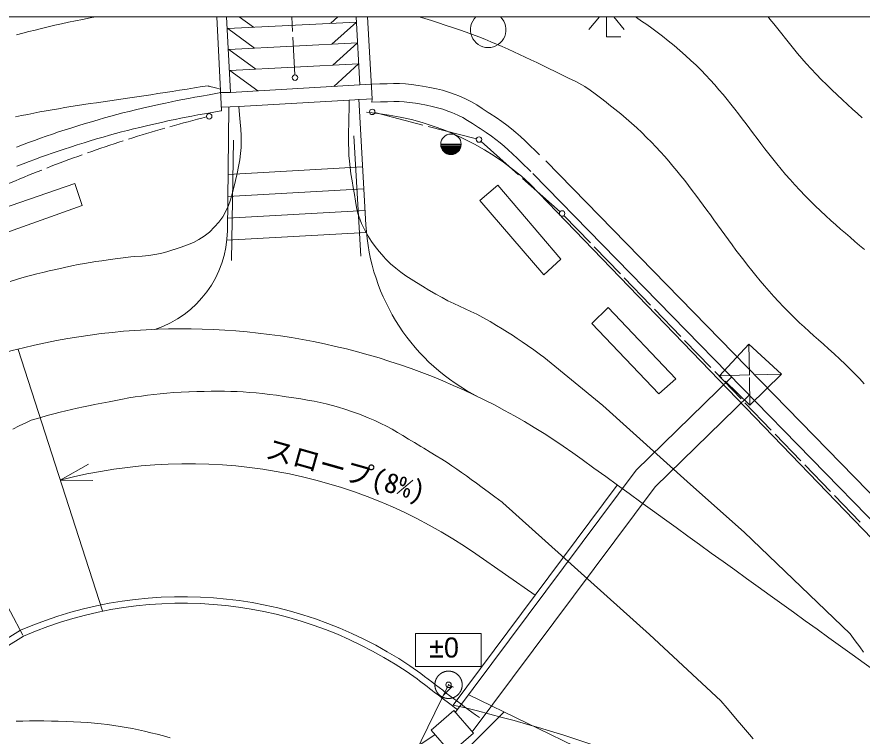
# Model space of a CAD drawing. Units: millimetres at full size, sheet at 1:200; details may follow other scales. Extents: x -40000 to 40000, y -27700 to 27700.
# Drawn here: x -12309 to 3153, y 14545 to 27700 of the extents above; entities that cross this region are included whole.
import ezdxf
from ezdxf.enums import TextEntityAlignment as Align

# ---------------------------------------------------------------- set-up
doc = ezdxf.new("R2010")
doc.units = ezdxf.units.MM
doc.header["$LTSCALE"] = 200
doc.header["$PDMODE"] = 32
doc.header["$PDSIZE"] = 100
doc.linetypes.add('CHAIN', pattern=[18.5, 12, -1.5, 3.5, -1.5])
for name, color, linetype, lineweight in [('0-0_通り芯', 33, 'Continuous', 18), ('0-2_躯体・仕上２', 134, 'Continuous', 9), ('0-3_外構１', 134, 'Continuous', 9), ('0-4_外構２', 6, 'Continuous', 13), ('0-5_計画レベル', 134, 'Continuous', 9), ('0-8_汚水ルート', 7, 'Continuous', 18), ('0-9_雨水ルート', 134, 'Continuous', 9), ('1-0_ shitaji', 1, 'Continuous', 18), ('C-0_Layer192', 8, 'Continuous', 18), ('C-D_文字', 1, 'Continuous', 18)]:
    doc.layers.add(name, color=color, linetype=linetype, lineweight=lineweight)
doc.styles.add('HGｺﾞｼｯｸM', font='')
doc.styles.add('ＭＳ ゴシック', font='')
doc.styles.get('HGｺﾞｼｯｸM').set_extended_font_data('HGｺﾞｼｯｸM')
doc.styles.get('ＭＳ ゴシック').set_extended_font_data('MS Gothic')

# ---------------------------------------------------------------- blocks, each defined once
blk = doc.blocks.new('A$C504C0431')
at = {"layer": '1-0_ shitaji'}
for p, q in [((0.00205, 0.001344), (0.000165, 0.000677)), ((-0.000162, 0.000561), (-0.002234, -0.000172)), ((-0.000109, 0.000387), (0.000546, -0.001528))]:
    blk.add_line(p, q, dxfattribs=at)
for points in [[(-0.002023, -0.000274), (-0.002234, -0.000172), (-0.000902, 0.0027), (-0.000164, 0.000547)], [(-0.000902, 0.0027), (0.00205, 0.001344), (0.000546, -0.001528), (-0.001717, -0.000424)]]:
    blk.add_lwpolyline(points, dxfattribs=at)

msp = doc.modelspace()

# ---------------------------------------------------------------- linework, layer by layer
at = {"layer": '0-0_通り芯'}
for p, q in [((-6055.9, 26197.6), (-5925.6, 23894.2)), ((-8432.6, 26049.3), (-8459.3, 23787.5)), ((-6146.2, 25524), (-6019.5, 23326.1)), ((-8346.7, 25444.5), (-8380.7, 23243.2)), ((-8447.2, 24817.6), (-5985.9, 24956.8)), ((-2923.3, 24647.3), (5748.6, 15649.7)), ((-8451.9, 24416.7), (-5963.3, 24557.4)), ((-8456.6, 24015.7), (-5940.7, 24158.1)), ((-8469.2, 23614.4), (-5918.2, 23758.7)), ((-12285.7, 21614.5), (-10744.5, 16838)), ((-14564.1, 20810.1), (-12198.8, 16392.9)), ((-11518.4, 19224.6), (-10997.3, 19521.9)), ((-11518.4, 19224.6), (-10918.4, 19221.5)), ((-1324.9, 19133.2), (-4325.9, 15111.8)), ((-2825.4, 17122.5), (-3913, 17878))]:
    msp.add_line(p, q, dxfattribs=at)
for points in [[(-4286, 14979.9), (-978.3, 19410), (765.3, 21111.2)], [(-3978.6, 14622.7), (-631.3, 19106), (1086.5, 20781.9)], [(-20168.6, 10684), (-14556.3, 15043.2), (-12245.3, 16481.7)], [(-20095, 10589.3), (-14487.7, 14944.7), (-12189.5, 16375.2)], [(-4660.2, 14571.5), (-6158.3, 13569.6), (-10680.5, 4298.7)]]:
    msp.add_lwpolyline(points, dxfattribs=at)
msp.add_lwpolyline([(-4315.1, 15013.7), (-4732, 14654.9), (-4373.2, 14238.1), (-3956.4, 14596.8)], close=True, dxfattribs=at)
for centre, radius, start, end in [((-6310.5, 20977.2), 4994.2, 47.29517, 85.46124), ((-2163.2, 24108.6), 3768.5, 183.26226, 243.2012), ((-10379.2, 23810.2), 1920, 288.08006, 359.3231), ((-9280.2, 9626), 12369.4, 53.75385, 115.28811), ((-9176.2, 10302), 9224.9, 55.21137, 104.70827), ((952984.2, 1337286.4), 1627336.5, 234.06845, 234.3669), ((-9280.2, 9626), 7469.4, 54.2608, 113.38814), ((-9280.2, 9626), 7349.6, 54.27873, 113.31886), ((18823.6, 46132.8), 38606.6, 232.05203, 234.0355), ((18823.6, 46132.8), 38726.5, 232.05546, 233.43174), ((-10590.3, -11759.2), 27591.7, 61.54146, 76.8868)]:
    msp.add_arc(centre, radius, start, end, dxfattribs=at)
at = {"layer": '0-2_躯体・仕上２'}
for p, q in [((-4556.5, 25369.9), (-4181.5, 25369.9)), ((-4556.5, 25351.1), (-4182.5, 25351.1)), ((-4552.8, 25332.4), (-4185.4, 25332.4)), ((-4547.9, 25313.6), (-4190.2, 25313.6)), ((-4540.9, 25294.9), (-4197.2, 25294.9)), ((-4531.4, 25276.1), (-4206.6, 25276.1)), ((-4219, 25257.4), (-4519.1, 25257.4)), ((-4502.9, 25238.6), (-4235.2, 25238.6)), ((-4256.5, 25219.9), (-4481.7, 25219.9)), ((-4451.1, 25201.1), (-4287.7, 25201.1)), ((-4350.3, 25182.4), (-4387.8, 25182.4))]:
    msp.add_line(p, q, dxfattribs=at)
msp.add_circle((-4369, 25369.9), 187.5, dxfattribs=at)
at = {"layer": '0-3_外構１'}
for p, q in [((-10872.8, 27700), (-10972, 27681.6)), ((-4846.2, 27668.7), (-4947.7, 27700)), ((-977.2, 27686.7), (-998.8, 27700))]:
    msp.add_line(p, q, dxfattribs=at)
for points in [[(-10972, 27681.6), (-11106.9, 27655.5), (-11238.7, 27628.9), (-11367.5, 27601.9), (-11493.5, 27574.4), (-11617, 27546.5), (-11738.2, 27518.1), (-11857.2, 27489.2), (-11974.3, 27459.9), (-12089.7, 27430.1), (-12203.5, 27399.8), (-12316.1, 27369.1)], [(2210, 24328.8), (2110.6, 24429), (2015.6, 24528.1), (1924.5, 24626.3), (1837.2, 24723.5), (1753.2, 24819.9), (1672.3, 24915.3), (1594.2, 25010), (1518.4, 25103.9), (1444.8, 25197.2), (1373, 25289.7), (1302.6, 25381.7), (1233.4, 25473.2), (1165, 25564.1), (1097.1, 25654.7), (1029.4, 25744.8), (961.6, 25834.6), (893.3, 25924.1), (824.3, 26013.4), (754.2, 26102.4), (682.7, 26191.4), (609.5, 26280.3), (534.3, 26369.1), (456.7, 26457.9), (376.4, 26546.9), (293.2, 26635.9), (206.6, 26725.1), (116.5, 26814.6), (22.3, 26904.3), (-76, 26994.3), (-179, 27084.7), (-286.9, 27175.6), (-287.1, 27175.7), (-395.9, 27264.7), (-498.6, 27346.4), (-596.7, 27422.2), (-691.9, 27493), (-785.9, 27559.9), (-880.5, 27624.1), (-977.2, 27686.7)], [(-2687.7, 26810.4), (-2797.6, 26863.8), (-2905.3, 26915.7), (-3011.3, 26966.2), (-3116.2, 27015.4), (-3220.4, 27063.5), (-3324.5, 27110.5), (-3429, 27156.6), (-3534.4, 27201.9), (-3641.2, 27246.6), (-3750, 27290.7), (-3861.2, 27334.4), (-3975.5, 27377.7), (-4093.2, 27421), (-4215, 27464.1), (-4341.3, 27507.3), (-4472.6, 27550.7), (-4594.8, 27589.8), (-4726.8, 27631.4), (-4846.2, 27668.7)], [(640.9, 23712.3), (574.5, 23804), (508.5, 23895.3), (442.9, 23986.3), (377.4, 24077.1), (311.8, 24167.6), (246.1, 24257.9), (180, 24347.8), (113.4, 24437.5), (46.2, 24527), (-22, 24616.2), (-91.2, 24705.2), (-161.6, 24793.9), (-233.4, 24882.4), (-306.7, 24970.7), (-381.8, 25058.8), (-458.7, 25146.6), (-537.7, 25234.3), (-618.9, 25321.7), (-702.5, 25408.9), (-788.7, 25496), (-877.6, 25582.8), (-969.4, 25669.5), (-1064.2, 25756), (-1162.3, 25842.3), (-1263.9, 25928.4), (-1369, 26014.4), (-1477.8, 26100.2), (-1526.9, 26137.9), (-1634.2, 26220.7), (-1730, 26294.5), (-1822.7, 26361.9), (-1920.4, 26425.6), (-2031.3, 26488.1), (-2087, 26516.2), (-2215.7, 26579.1), (-2339.6, 26639.8), (-2459.2, 26698.5), (-2575, 26755.4), (-2687.7, 26810.4)], [(-8584.6, 26376.4), (-8677.4, 26401.6), (-8725.7, 26413.1), (-8753.9, 26419.4), (-8771.1, 26425.1), (-8782.4, 26428.2), (-8790.9, 26430.7), (-8798.4, 26431.9), (-8803.5, 26434), (-8808, 26434.9), (-8811.2, 26436.6), (-8919, 26428.3), (-9058.3, 26404.3), (-9195.9, 26381.3), (-9331.9, 26359), (-9466.2, 26337.5), (-9598.9, 26316.7), (-9730.1, 26296.5), (-9859.8, 26276.8), (-9988.1, 26257.6), (-10115, 26238.8), (-10240.6, 26220.3), (-10364.9, 26202.1), (-10488, 26184.2), (-10609.9, 26166.4), (-10730.7, 26148.6), (-10850.4, 26130.9), (-10969.1, 26113.1), (-11086.9, 26095.2), (-11203.7, 26077.1), (-11319.7, 26058.7), (-11434.8, 26040), (-11549.2, 26020.9), (-11662.9, 26001.4), (-11775.9, 25981.3), (-11888.3, 25960.7), (-12000.1, 25939.4), (-12111.4, 25917.3), (-12222.3, 25894.5), (-12332.8, 25870.8)], [(3196.2, 23443.3), (3107.5, 23519.8), (3020.2, 23594.8), (2933.4, 23669.1), (2846.8, 23743.7), (2759.7, 23819.2), (2671.5, 23896.8), (2581.7, 23977.2), (2489.6, 24061.3), (2394.7, 24149.9), (2296.4, 24244.1), (2210, 24328.8)], [(3192.9, 20990.7), (3110, 21077), (3024.2, 21164.8), (2934.8, 21254.7), (2841.2, 21346.8), (2742.7, 21441.6), (2640.4, 21537.7), (2538.8, 21630.8), (2445.9, 21713.7), (2358.3, 21790.6), (2272.2, 21866.1), (2184.2, 21944.4), (2090.6, 22029.7), (2009.7, 22105.6), (1909, 22203), (1811.7, 22299.9), (1717.6, 22396.5), (1626.5, 22492.7), (1538.2, 22588.5), (1452.7, 22684), (1369.7, 22779.1), (1289, 22873.9), (1210.5, 22968.4), (1134.1, 23062.5), (1059.4, 23156.3), (986.5, 23249.7), (915, 23342.9), (844.9, 23435.7), (776, 23528.2), (708, 23620.4), (640.9, 23712.3)]]:
    msp.add_lwpolyline(points, dxfattribs=at)
at = {"layer": '0-4_外構２'}
msp.add_line((1466.8, 27660.4), (1433.5, 27700), dxfattribs=at)
msp.add_lwpolyline([(3157, 25851.1), (3068.1, 25930.8), (2978, 26012.5), (2886.3, 26096.6), (2792.9, 26183.5), (2697.5, 26273.4), (2599.9, 26366.8), (2499.8, 26463.9), (2410.3, 26551.9), (2310.9, 26652.4), (2218.2, 26750.5), (2131.1, 26846.4), (2049, 26940.4), (1970.9, 27032.8), (1896, 27124), (1823.5, 27214.1), (1752.5, 27303.6), (1682.2, 27392.7), (1611.7, 27481.6), (1540.2, 27570.8), (1466.8, 27660.4)], dxfattribs=at)
at = {"layer": '0-5_計画レベル'}
for p, q in [((-8564.4, 25982.4), (-8652.4, 27700)), ((-8471.9, 27700), (-8401.4, 26318.4)), ((-8240.2, 27700), (-7981.4, 27510.7)), ((-7280, 27700), (-7265.8, 27431.1)), ((-6438.9, 27700), (-6568.7, 27582.8)), ((-6037.4, 26456.3), (-6102.7, 27700)), ((-5811.9, 26200.4), (-5894.8, 27700)), ((-8452.3, 27486.5), (-6097.8, 27606.6)), ((-6097.8, 27606.6), (-6548.6, 27199.3)), ((-8452.3, 27486.5), (-7961.3, 27127.3)), ((-8432.2, 27103.1), (-6077.6, 27223.2)), ((-7260.5, 27331.2), (-7224, 26639.3)), ((-6077.6, 27223.2), (-6528.4, 26815.9)), ((-8432.2, 27103.1), (-7941.2, 26743.8)), ((-8412.1, 26719.6), (-6057.5, 26839.8)), ((-6057.5, 26839.8), (-6512.6, 26428.6)), ((-8412.1, 26719.6), (-7903.3, 26347.4)), ((-8401.4, 26318.4), (-6037.4, 26456.3)), ((-6037.4, 26456.3), (-5826.7, 26467.4)), ((-8581.4, 26314.4), (-8401.4, 26318.4)), ((-8249.4, 26062.4), (-6229.4, 26177.3)), ((-5811.9, 26200.4), (-6229.4, 26177.3)), ((-5813.7, 26137.6), (-5811.9, 26200.4)), ((-8567.6, 26046.1), (-8249.4, 26062.4)), ((-4880.3, 25722.4), (-5760, 25950.8)), ((-3903.8, 25468.8), (-4783.5, 25697.2)), ((-3132.8, 24813.5), (-3818, 25423)), ((-2633.7, 25067.5), (6761.4, 15438)), ((-2372.8, 24137.5), (-3058, 24747)), ((-2869.9, 24837.1), (6534, 15198.5)), ((-1818.5, 23569), (-2300.7, 24068.3)), ((-1266.9, 22997.8), (-1749.1, 23497.1)), ((-715.3, 22426.6), (-1197.4, 22925.8)), ((-163.7, 21855.3), (-645.8, 22354.6)), ((387.9, 21284.1), (-94.2, 21783.4)), ((939.6, 20712.9), (457.4, 21212.2)), ((1491.2, 20141.7), (1009, 20641)), ((1560.6, 20069.8), (2033.5, 19580.1)), ((2103, 19508.2), (2575.8, 19018.5)), ((2645.3, 18946.6), (3118.1, 18456.9))]:
    msp.add_line(p, q, dxfattribs=at)
for points in [[(-5826.7, 26467.4), (-5670.6, 26473.5), (-5536.9, 26478.5), (-5418.6, 26481.2), (-5309.1, 26480.6), (-5201.6, 26475.5), (-5089.3, 26464.8), (-4965.5, 26447.4), (-4888.4, 26434.3), (-4754.8, 26409.6), (-4636.1, 26384.9), (-4524.7, 26357.2), (-4412.9, 26323.7), (-4293.1, 26281.5), (-4225.4, 26255.3), (-4101.7, 26201.6), (-3995.1, 26146.8), (-3896.5, 26088.7), (-3797, 26025.4), (-3687.7, 25954.5), (-3654.4, 25933.3), (-3539.2, 25858.3), (-3437.4, 25787.9), (-3345.6, 25720), (-3260.7, 25652.7), (-3179.2, 25583.8), (-3098.1, 25511.3), (-3013.9, 25433.1), (-2923.5, 25347.2), (-2823.6, 25251.5), (-2748.5, 25179.9)], [(-10703.9, 25853.8), (-10590.6, 25885.2), (-10479.7, 25914.8), (-10368.7, 25943.3), (-10255.4, 25971.4), (-10137.4, 25999.9), (-10012.2, 26029.3), (-9877.6, 26060.5), (-9847.4, 26067.4), (-9713.1, 26097.9), (-9592.8, 26124.6), (-9482.4, 26148.3), (-9377.8, 26169.9), (-9274.7, 26190.4), (-9169, 26210.4), (-9056.5, 26231), (-8933.1, 26253), (-8794.7, 26277.3), (-8637, 26304.7), (-8581.4, 26314.4)], [(-6229.4, 26177.3), (-6232.1, 26014.2), (-6235.2, 25866.5), (-6238.2, 25731.6), (-6240.5, 25607.2), (-6241.7, 25490.9), (-6241.3, 25380.3), (-6238.9, 25273), (-6233.9, 25166.6), (-6225.9, 25058.6), (-6214.4, 24946.6), (-6198.9, 24828.3), (-6178.9, 24701.2), (-6157.4, 24581.3), (-6135.2, 24448.6), (-6117.5, 24329.2), (-6098.4, 24216.8), (-6071.5, 24104.7), (-6030.8, 23986.7), (-6002.4, 23921.3), (-5942.7, 23798.9), (-5883.8, 23691.3), (-5822.5, 23593.3), (-5755.5, 23500.1), (-5679.6, 23406.4), (-5591.6, 23307.2), (-5569.4, 23283.3), (-5473.1, 23185.7), (-5379.7, 23102.1), (-5287.5, 23029.1), (-5194.3, 22963.3), (-5098.1, 22901.3), (-4997.1, 22839.7), (-4889.1, 22774.9), (-4772.2, 22703.7), (-4763.4, 22698.3), (-4643.9, 22626.9), (-4530.9, 22564.6), (-4422.7, 22509.2), (-4317.7, 22458.6)], [(-5813.7, 26137.6), (-5658, 26143.8), (-5527, 26148.6), (-5415.8, 26151.2), (-5318, 26150.6), (-5225.1, 26146.2), (-5127.9, 26137), (-5016, 26121.3), (-4946, 26109.4), (-4818.5, 26085.8), (-4709.5, 26063.1), (-4611.8, 26038.8), (-4515.1, 26009.9), (-4407.6, 25972), (-4350.8, 25950), (-4243, 25903.2), (-4154.3, 25857.6), (-4068.9, 25807.3), (-3975.4, 25747.7), (-3866.2, 25677), (-3833.2, 25655.9), (-3723.2, 25584.2), (-3629.4, 25519.4), (-3546.3, 25458), (-3469.8, 25397.3), (-3395.8, 25334.7), (-3320.3, 25267.4), (-3239.9, 25192.6), (-3151.3, 25108.4), (-3051.6, 25013), (-2938.3, 24904.8), (-2904.5, 24872.8)], [(-10614.5, 25536.2), (-10504.1, 25566.7), (-10396.1, 25595.5), (-10287.9, 25623.3), (-10177, 25650.9), (-10060.9, 25678.9), (-9937.3, 25708), (-9803.6, 25738.9), (-9773.9, 25745.7), (-9640.8, 25775.9), (-9522.4, 25802.2), (-9414.4, 25825.4), (-9312.3, 25846.5), (-9211.8, 25866.4), (-9108.5, 25886), (-8997.8, 25906.3), (-8875.7, 25928.1), (-8737.9, 25952.2), (-8580.5, 25979.6), (-8564.4, 25982.4)], [(-8249.4, 26062.4), (-8235.7, 25909.9), (-8223.8, 25772.8), (-8214.4, 25647.8), (-8208.4, 25531.5), (-8206.5, 25420.6), (-8209.4, 25311.7), (-8217.9, 25201.4), (-8232.8, 25086.3), (-8254.7, 24963.1), (-8282.4, 24837.4), (-8312.9, 24705.2), (-8341.1, 24581.6), (-8369.8, 24465.2), (-8401.7, 24354.6), (-8439.7, 24248.5), (-8486.5, 24145.5), (-8544.9, 24044.2), (-8617.8, 23943.2), (-8691.4, 23858.4), (-8787.5, 23764.8), (-8882.9, 23689.1), (-8980, 23627.4), (-9081.1, 23576), (-9188.7, 23531), (-9305.2, 23488.7), (-9432.9, 23445.2), (-9438.4, 23443.4), (-9566.2, 23403), (-9679.8, 23373.2), (-9787.4, 23351.8), (-9897.4, 23336.7), (-10017.9, 23325.6), (-10157.2, 23316.3), (-10224.4, 23312.4)], [(-12315.6, 25318.7), (-12204.4, 25361.4), (-12095.6, 25402.4), (-11987.9, 25442), (-11880.4, 25480.8), (-11771.8, 25518.9), (-11661, 25556.8), (-11546.9, 25594.9), (-11428.5, 25633.6), (-11304.4, 25673.2), (-11173.7, 25714), (-11081.4, 25742.4), (-10946.9, 25783.1), (-10821.9, 25820), (-10703.9, 25853.8)], [(-12309.6, 24966.8), (-12196.5, 25010.9), (-12087.1, 25052.9), (-11980.4, 25093.1), (-11875, 25132), (-11769.8, 25169.8), (-11663.6, 25207.1), (-11555.3, 25244.2), (-11443.5, 25281.6), (-11327.1, 25319.5), (-11205, 25358.5), (-11075.9, 25398.8), (-10985, 25426.8), (-10852.4, 25467), (-10729.7, 25503.2), (-10614.5, 25536.2)], [(-12429.5, 22862.5), (-12296.1, 22902.1), (-12173.8, 22937.4), (-12058.8, 22969.2), (-11947.6, 22998.5), (-11836.3, 23026.4), (-11721.2, 23053.8), (-11598.7, 23081.7), (-11465.1, 23111.1), (-11440.4, 23116.4), (-11306, 23144.9), (-11185.8, 23169.1), (-11075.3, 23190), (-10970.2, 23208.4), (-10865.9, 23225.1), (-10757.9, 23241.2), (-10641.8, 23257.4), (-10513.1, 23274.6), (-10367.3, 23293.7), (-10224.4, 23312.4)], [(-4317.7, 22458.6), (-4214.3, 22410.5), (-4110.8, 22362.8), (-4005.5, 22313.3), (-3896.8, 22259.8), (-3783, 22200.2), (-3662.5, 22132.2), (-3652.5, 22126.3), (-3534.5, 22056.3), (-3430.2, 21993), (-3335.2, 21934), (-3245.5, 21876.5), (-3156.8, 21817.9), (-3065, 21755.5), (-2965.9, 21686.7), (-2855.4, 21608.8), (-2729.2, 21519.3), (-2671.5, 21478.2)], [(-2671.5, 21478.2), (-1589.5, 20593.2), (14.5, 19147.2), (997.5, 18272.2), (2932.4, 16414.1)], [(-12049.5, 20324.4), (-11891.1, 20368.7), (-11753.1, 20406.5), (-11630.8, 20439.2), (-11519.7, 20467.9), (-11415, 20493.7), (-11312, 20517.9), (-11206, 20541.6), (-11092.4, 20565.9), (-10966.4, 20592.2), (-10892.5, 20607.4), (-10753.6, 20635.7), (-10622.2, 20662.1), (-10496.9, 20686.4), (-10376.7, 20708.9), (-10260, 20729.6), (-10145.8, 20748.5), (-10032.6, 20765.6), (-9919.3, 20781), (-9804.6, 20794.8), (-9687.1, 20807.1), (-9565.6, 20817.7), (-9438.9, 20826.9), (-9305.6, 20834.7), (-9164.5, 20841.1), (-9156.5, 20841.4), (-9014.8, 20846.4), (-8880.8, 20850.1), (-8753.1, 20852.4), (-8630.5, 20853.3), (-8511.9, 20852.6), (-8396, 20850.1), (-8281.6, 20845.9), (-8167.4, 20839.9), (-8052.3, 20831.9), (-7935, 20821.8), (-7814.2, 20809.5), (-7688.9, 20795), (-7557.7, 20778.1), (-7419.4, 20758.7)], [(-7419.4, 20758.7), (-7382.5, 20753.3), (-7243.5, 20732.5), (-7113.6, 20712.1), (-6991, 20691.4), (-6874, 20669.8), (-6760.7, 20646.5), (-6649.3, 20621.1), (-6538, 20592.8), (-6425, 20560.9), (-6308.5, 20524.9), (-6186.6, 20484), (-6057.6, 20437.6), (-6011.5, 20420.3), (-5881.5, 20368.9), (-5762.3, 20317.4), (-5651.7, 20265.3), (-5547.3, 20212.1), (-5446.7, 20157.2), (-5347.7, 20100.4), (-5247.9, 20040.9), (-5145, 19978.5), (-5036.6, 19912.6), (-4920.4, 19842.7), (-4867.5, 19811.3), (-4747.3, 19739.7), (-4637.2, 19672.8), (-4535.5, 19609.5), (-4440.3, 19548.6), (-4349.6, 19489), (-4261.7, 19429.5), (-4174.7, 19369), (-4086.7, 19306.4), (-3995.9, 19240.6), (-3900.4, 19170.3), (-3798.4, 19094.4), (-3687.9, 19011.9), (-3567.2, 18921.5), (-3434.4, 18822.1), (-3418.5, 18810.3)], [(-12383.3, 20160.2), (-12267.6, 20218.2), (-12133.7, 20283.8), (-12049.5, 20324.4)], [(-3418.5, 18810.3), (-738.6, 16403.2), (571.4, 15188.2)], [(2932.4, 16414.1), (3026.9, 16285.9), (3108.5, 16175.6), (3181.4, 16078.9)], [(571.4, 15188.2), (681.7, 15058.4), (779.8, 14942.7), (867.8, 14838.9), (947.9, 14744.6), (1022.1, 14657.6), (1092.5, 14575.6), (1161.2, 14496.2)], [(-12325, 14816.5), (-12202.8, 14820.4), (-12077.4, 14822.7), (-11948.3, 14823.6), (-11815, 14823), (-11677.1, 14821.1), (-11552.6, 14818.4), (-11410.2, 14814), (-11273.2, 14808.1), (-11141.2, 14800.7), (-11013.5, 14791.6), (-10889.7, 14780.9), (-10769.2, 14768.6), (-10651.4, 14754.5), (-10535.8, 14738.8), (-10422, 14721.3), (-10309.2, 14702), (-10197.1, 14680.9), (-10085, 14658), (-9972.4, 14633.2), (-9858.9, 14606.5), (-9743.7, 14577.9), (-9626.5, 14547.3), (-9506.6, 14514.8)]]:
    msp.add_lwpolyline(points, dxfattribs=at)
for points in [[(-12935.4, 24076.5), (-12792.4, 23653.5), (-11113.4, 24253.4), (-11248.4, 24655.4)], [(-3841.4, 24342.3), (-2670.4, 22980.3), (-2361.4, 23266.2), (-3512.4, 24625.3)], [(-1491.4, 22387.2), (-1788.5, 22094.2), (-563.5, 20807.2), (-253.5, 21082.2)]]:
    msp.add_lwpolyline(points, close=True, dxfattribs=at)
for centre in [(-7221.4, 26589.3), (-5808.4, 25963.3), (-8791.4, 25882.4), (-3855.4, 25456.3), (-2335.4, 24104.2)]:
    msp.add_circle(centre, 50, dxfattribs=at)
for centre, radius, start, end in [((-3687.3, 27464.5), 325, 133.57244, 46.42756), ((-2832.2, 2030.7), 24584.8, 104.14435, 105.7586), ((-2832.2, 2030.7), 24584.8, 105.99165, 107.60591), ((-2832.2, 2030.7), 24584.8, 107.83896, 109.45322), ((-2832.2, 2030.7), 24584.8, 109.68627, 111.30052), ((-2832.2, 2030.7), 24584.8, 111.53358, 113.14783)]:
    msp.add_arc(centre, radius, start, end, dxfattribs=at)
at = {"layer": '0-8_汚水ルート'}
msp.add_lwpolyline([(-40000, -27700), (40000, -27700), (40000, 27700), (-40000, 27700)], close=True, dxfattribs=at)
at = {"layer": '0-9_雨水ルート'}
for p, q in [((-1847.9, 27467.5), (-1654.1, 27700)), ((-1522.9, 27337.5), (-1522.9, 27700)), ((-1391.7, 27700), (-1197.9, 27467.5)), ((-1262.9, 27337.5), (-1522.9, 27337.5))]:
    msp.add_line(p, q, dxfattribs=at)
at = {"layer": 'C-0_Layer192', "color": 1, "linetype": 'CHAIN'}
for p, q in [((-4412.7, 15483), (-11927, 78.2)), ((18056.6, 4522.7), (-4412.7, 15483))]:
    msp.add_line(p, q, dxfattribs=at)
at = {"layer": 'C-0_Layer192'}
for p, q in [((-4504.9, 15294.1), (-4347.7, 15451.3)), ((-5851.7, 12533.1), (-3397.2, 14987.6))]:
    msp.add_line(p, q, dxfattribs=at)
at = {"layer": 'C-0_Layer192', "color": 1, "linetype": 'CHAIN'}
msp.add_circle((-4412.7, 15483), 250, dxfattribs=at)
at = {"layer": 'C-0_Layer192', "color": 5}
msp.add_point((-4412.7, 15483), dxfattribs=at)
at = {"layer": 'C-D_文字'}
msp.add_lwpolyline([(-3815.8, 16418.6), (-5015.8, 16418.6), (-5015.8, 15818.6), (-3815.8, 15818.6)], close=True, dxfattribs=at)
msp.add_point((-4412.7, 15483), dxfattribs=at)

# ---------------------------------------------------------------- block references
at = {"layer": '0-0_通り芯', "xscale": 250000, "yscale": 250000, "rotation": 342.03053}
msp.add_blockref('A$C504C0431', (1089.3, 21004.2), dxfattribs=at)

# ---------------------------------------------------------------- texts
at = {"layer": '0-0_通り芯', "color": 7, "style": 'ＭＳ ゴシック'}
msp.add_text('US-24B+G T6', height=1.472, rotation=51.448, dxfattribs=at).set_placement((-2413, 16178), align=Align.BOTTOM_LEFT)
at = {"layer": '0-2_躯体・仕上２', "color": 7, "style": 'ＭＳ ゴシック'}
msp.add_text('B-1-1', height=1.47, dxfattribs=at).set_placement((-3446, 25849.3), align=Align.BOTTOM_LEFT)
at = {"layer": 'C-D_文字', "color": 33, "style": 'ＭＳ ゴシック'}
msp.add_text('スロープ(8%)', height=366.6, rotation=344.225, dxfattribs=at).set_placement((-7814.3, 19535.7), align=Align.BOTTOM_LEFT)
at = {"layer": 'C-D_文字', "style": 'HGｺﾞｼｯｸM'}
msp.add_text('±0', height=366.6, dxfattribs=at).set_placement((-4765, 15871.7), align=Align.BOTTOM_LEFT)

doc.saveas('drawing.dxf')
